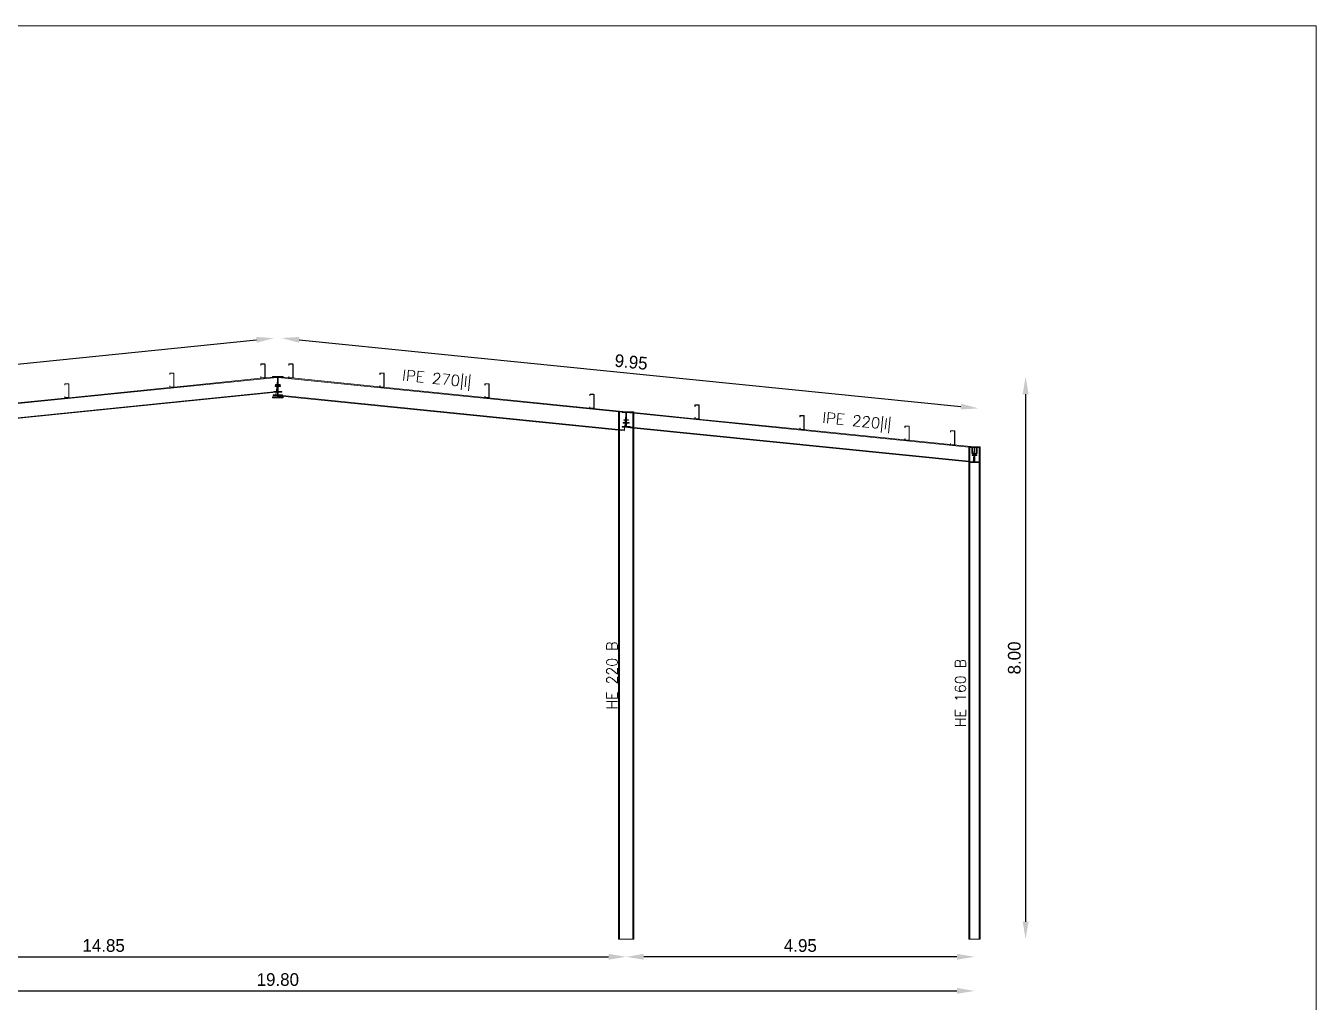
# Model space of a CAD drawing. Header units: millimetres. Extents: x 0 to 149, y -64 to 103.
# Drawn here: x 11.36 to 29.7, y 7.12 to 21 of the extents above; entities that cross this region are included whole.
import ezdxf
from ezdxf.enums import TextEntityAlignment as Align

# ---------------------------------------------------------------- set-up
doc = ezdxf.new("R2010")
doc.units = ezdxf.units.MM
for name, color, linetype, lineweight in [('BARRAS_DE_ACERO', 7, 'Continuous', 9), ('COTAS', 13, 'Continuous', 9), ('RECUAD_LIMITES', 2, 'Continuous', 0), ('REFERENCIA_DE_LAS_BARRAS', 2, 'Continuous', 9)]:
    doc.layers.add(name, color=color, linetype=linetype, lineweight=lineweight)
doc.styles.add('CYPETXT', font='romans__.ttf', dxfattribs={"height": 0.2})
doc.styles.add('RomanS', font='')
doc.styles.get('RomanS').set_extended_font_data('Porsche')
doc.dimstyles.new('100-color', dxfattribs={"dimtxt": 0.18, "dimasz": 0.25, "dimexe": 0, "dimexo": 0.5, "dimgap": 0.07, "dimtad": 1, "dimzin": 4, "dimdsep": 46, "dimtxsty": 'RomanS', "dimcen": 0.1, "dimse1": 1, "dimse2": 1, "dimadec": 0, "dimazin": 0, "dimtfac": 1, "dimtix": 1, "dimtmove": 2, "dimatfit": 3, "dimfxl": 1, "dimtvp": 1.058824, "dimtolj": 1, "dimtzin": 1, "dimarcsym": 0})

# ---------------------------------------------------------------- blocks, each defined once
blk = doc.blocks.new('*D528')
at = {"layer": 'COTAS', "color": 0, "lineweight": -2, "transparency": 16777216}
blk.add_line((5.295, 7.28), (24.595, 7.28), dxfattribs=at)
at = {"layer": 'COTAS', "color": 0, "transparency": 16777216}
for points in [[(5.295, 7.322), (5.295, 7.238), (5.045, 7.28)], [(24.595, 7.322), (24.595, 7.238), (24.845, 7.28)]]:
    blk.add_solid(points, dxfattribs=at)
at = {"layer": 'Defpoints', "color": 0, "transparency": 16777216}
for p in [(5.045, 8.013), (24.845, 8.013), (24.845, 7.28)]:
    blk.add_point(p, dxfattribs=at)
at = {"layer": 'COTAS', "color": 0, "transparency": 16777216, "insert": (14.945, 7.44), "char_height": 0.18, "attachment_point": 5, "style": 'RomanS'}
blk.add_mtext('\\A1;19.80', dxfattribs=at)
blk = doc.blocks.new('*D529')
at = {"layer": 'COTAS', "color": 0, "lineweight": -2, "transparency": 16777216}
blk.add_line((25.571, 15.763), (25.571, 8.263), dxfattribs=at)
at = {"layer": 'COTAS', "color": 0, "transparency": 16777216}
for points in [[(25.529, 15.763), (25.613, 15.763), (25.571, 16.013)], [(25.529, 8.263), (25.613, 8.263), (25.571, 8.013)]]:
    blk.add_solid(points, dxfattribs=at)
at = {"layer": 'Defpoints', "color": 0, "transparency": 16777216}
for p in [(14.945, 16.013), (14.945, 8.013), (25.571, 8.013)]:
    blk.add_point(p, dxfattribs=at)
at = {"layer": 'COTAS', "color": 0, "transparency": 16777216, "insert": (25.411, 12.013), "char_height": 0.18, "attachment_point": 5, "rotation": 90, "style": 'RomanS'}
blk.add_mtext('\\A1;8.00', dxfattribs=at)
blk = doc.blocks.new('*D531')
at = {"layer": 'COTAS', "color": 0, "lineweight": -2, "transparency": 16777216}
blk.add_line((5.238, 15.585), (14.641, 16.535), dxfattribs=at)
at = {"layer": 'COTAS', "color": 0, "transparency": 16777216}
for points in [[(14.637, 16.577), (14.645, 16.494), (14.89, 16.56)], [(5.234, 15.627), (5.243, 15.544), (4.99, 15.56)]]:
    blk.add_solid(points, dxfattribs=at)
at = {"layer": 'Defpoints', "color": 0, "transparency": 16777216}
for p in [(14.89, 16.56), (14.945, 16.013), (5.045, 15.013)]:
    blk.add_point(p, dxfattribs=at)
at = {"layer": 'COTAS', "color": 0, "transparency": 16777216, "insert": (9.924, 16.219), "char_height": 0.18, "attachment_point": 5, "rotation": 5.7679, "style": 'RomanS'}
blk.add_mtext('\\A1;9.95', dxfattribs=at)
blk = doc.blocks.new('*D532')
at = {"layer": 'COTAS', "color": 0, "lineweight": -2, "transparency": 16777216}
blk.add_line((15.249, 16.536), (24.652, 15.586), dxfattribs=at)
at = {"layer": 'COTAS', "color": 0, "transparency": 16777216}
for points in [[(15.253, 16.577), (15.245, 16.494), (15, 16.561)], [(24.656, 15.628), (24.647, 15.545), (24.9, 15.561)]]:
    blk.add_solid(points, dxfattribs=at)
at = {"layer": 'Defpoints', "color": 0, "transparency": 16777216}
for p in [(14.945, 16.013), (24.9, 15.561), (24.845, 15.013)]:
    blk.add_point(p, dxfattribs=at)
at = {"layer": 'COTAS', "color": 0, "transparency": 16777216, "insert": (19.966, 16.22), "char_height": 0.18, "attachment_point": 5, "rotation": 354.2321, "style": 'RomanS'}
blk.add_mtext('\\A1;9.95', dxfattribs=at)
blk = doc.blocks.new('*D536')
at = {"layer": 'COTAS', "color": 0, "lineweight": -2, "transparency": 16777216}
blk.add_line((24.595, 7.764), (20.145, 7.764), dxfattribs=at)
at = {"layer": 'COTAS', "color": 0, "transparency": 16777216}
for points in [[(20.145, 7.806), (20.145, 7.723), (19.895, 7.764)], [(24.595, 7.806), (24.595, 7.723), (24.845, 7.764)]]:
    blk.add_solid(points, dxfattribs=at)
at = {"layer": 'Defpoints', "color": 0, "transparency": 16777216}
for p in [(19.895, 8.013), (24.845, 8.013), (19.895, 7.764)]:
    blk.add_point(p, dxfattribs=at)
at = {"layer": 'COTAS', "color": 0, "transparency": 16777216, "insert": (22.37, 7.924), "char_height": 0.18, "attachment_point": 5, "style": 'RomanS'}
blk.add_mtext('\\A1;4.95', dxfattribs=at)
blk = doc.blocks.new('*D537')
at = {"layer": 'COTAS', "color": 0, "lineweight": -2, "transparency": 16777216}
blk.add_line((5.295, 7.764), (19.645, 7.764), dxfattribs=at)
at = {"layer": 'COTAS', "color": 0, "transparency": 16777216}
for points in [[(5.295, 7.806), (5.295, 7.723), (5.045, 7.764)], [(19.645, 7.806), (19.645, 7.723), (19.895, 7.764)]]:
    blk.add_solid(points, dxfattribs=at)
at = {"layer": 'Defpoints', "color": 0, "transparency": 16777216}
for p in [(5.045, 8.013), (19.895, 8.013), (19.895, 7.764)]:
    blk.add_point(p, dxfattribs=at)
at = {"layer": 'COTAS', "color": 0, "transparency": 16777216, "insert": (12.47, 7.924), "char_height": 0.18, "attachment_point": 5, "style": 'RomanS'}
blk.add_mtext('\\A1;14.85', dxfattribs=at)

msp = doc.modelspace()

# ---------------------------------------------------------------- linework, layer by layer
at = {"layer": 'BARRAS_DE_ACERO'}
for p, q in [((14.703, 16.19), (14.704, 16.192)), ((14.703, 16.188), (14.703, 16.19)), ((14.703, 16.173), (14.703, 16.188)), ((14.705, 16.173), (14.703, 16.173)), ((14.704, 16.192), (14.705, 16.193)), ((14.707, 16.193), (14.705, 16.193)), ((14.707, 16.191), (14.706, 16.191)), ((14.758, 16.193), (14.707, 16.193)), ((14.707, 16.191), (14.758, 16.191)), ((14.76, 16.193), (14.758, 16.193)), ((14.759, 16.191), (14.758, 16.191)), ((14.76, 16.19), (14.759, 16.191)), ((14.761, 16.192), (14.76, 16.193)), ((14.76, 16.19), (14.76, 16.189)), ((14.76, 16.189), (14.761, 16.188)), ((14.762, 16.19), (14.761, 16.192)), ((14.761, 15.997), (14.761, 16.188)), ((14.762, 16.19), (14.763, 16.188)), ((14.763, 16.188), (14.763, 15.997)), ((15.101, 16.19), (15.102, 16.192)), ((15.101, 16.188), (15.101, 16.19)), ((15.101, 16.173), (15.101, 16.188)), ((15.103, 16.173), (15.101, 16.173)), ((15.102, 16.192), (15.103, 16.193)), ((15.105, 16.193), (15.103, 16.193)), ((15.103, 16.19), (15.104, 16.191)), ((15.103, 16.173), (15.103, 16.188)), ((15.104, 16.191), (15.105, 16.191)), ((15.156, 16.193), (15.105, 16.193)), ((15.105, 16.191), (15.156, 16.191)), ((15.156, 16.193), (15.158, 16.193)), ((15.156, 16.191), (15.157, 16.191)), ((15.157, 16.191), (15.158, 16.19)), ((15.158, 16.189), (15.158, 16.19)), ((15.159, 16.188), (15.158, 16.189)), ((15.159, 15.997), (15.159, 16.188)), ((15.16, 16.19), (15.161, 16.188)), ((15.161, 15.997), (15.161, 16.188)), ((14.931, 16.002), (10.05, 15.509)), ((13.409, 16.058), (13.41, 16.059)), ((13.409, 16.058), (13.409, 16.042)), ((13.409, 16.042), (13.409, 16.042)), ((13.41, 16.059), (13.411, 16.061)), ((13.412, 16.062), (13.411, 16.061)), ((13.412, 16.06), (13.411, 16.059)), ((13.411, 16.058), (13.411, 16.059)), ((13.411, 16.058), (13.411, 16.058)), ((13.411, 16.057), (13.411, 16.058)), ((13.411, 16.042), (13.412, 16.042)), ((13.412, 16.062), (13.414, 16.062)), ((13.412, 16.059), (13.413, 16.06)), ((13.412, 16.06), (13.413, 16.06)), ((13.412, 16.058), (13.412, 16.059)), ((13.412, 16.057), (13.412, 16.058)), ((13.412, 16.042), (13.412, 16.057)), ((13.413, 16.06), (13.414, 16.06)), ((13.465, 16.062), (13.414, 16.062)), ((13.465, 16.06), (13.414, 16.06)), ((13.464, 16.06), (13.414, 16.06)), ((13.465, 16.06), (13.464, 16.06)), ((13.465, 16.06), (13.466, 16.06)), ((13.465, 16.06), (13.466, 16.059)), ((13.467, 16.059), (13.466, 16.06)), ((13.466, 16.06), (13.466, 16.06)), ((13.466, 16.059), (13.467, 16.058)), ((13.467, 16.059), (13.467, 16.058)), ((13.467, 16.058), (13.467, 15.867)), ((13.467, 16.058), (13.467, 16.057)), ((13.467, 16.058), (13.467, 16.058)), ((13.467, 16.057), (13.467, 15.867)), ((13.469, 16.057), (13.469, 16.058)), ((13.469, 16.057), (13.469, 16.057)), ((13.469, 15.867), (13.469, 16.057)), ((13.469, 15.867), (13.469, 16.057)), ((14.703, 16.013), (14.705, 16.013)), ((14.703, 15.997), (14.703, 16.013)), ((14.703, 15.997), (14.703, 15.996)), ((14.703, 15.996), (14.704, 15.994)), ((14.704, 15.994), (14.705, 15.993)), ((14.705, 15.997), (14.705, 16.013)), ((14.705, 15.996), (14.705, 15.997)), ((14.705, 15.996), (14.705, 15.996)), ((14.705, 15.993), (14.707, 15.993)), ((14.707, 15.995), (14.758, 15.995)), ((14.707, 15.993), (14.746, 15.993)), ((14.746, 15.993), (14.758, 15.993)), ((14.758, 15.995), (14.759, 15.995)), ((14.758, 15.993), (14.76, 15.993)), ((14.759, 15.995), (14.76, 15.996)), ((14.76, 15.996), (14.761, 15.997)), ((14.76, 15.996), (14.76, 15.996)), ((14.76, 15.993), (14.761, 15.994)), ((14.761, 15.994), (14.762, 15.996)), ((14.761, 15.994), (14.761, 15.994)), ((14.762, 15.996), (14.763, 15.997)), ((14.87, 16.013), (14.877, 16.013)), ((14.87, 16.013), (14.87, 16.005)), ((14.87, 16.002), (14.931, 16.002)), ((14.877, 16.013), (14.89, 16.013)), ((14.89, 16.013), (14.909, 16.013)), ((14.909, 16.013), (14.909, 16.009)), ((14.945, 16.013), (14.909, 16.013)), ((14.943, 16.006), (14.943, 16.004)), ((14.943, 16.004), (14.943, 16.004)), ((14.943, 15.902), (14.943, 16.004)), ((14.945, 16.013), (14.982, 16.013)), ((14.947, 16.006), (14.947, 16.004)), ((14.956, 16.006), (14.947, 16.006)), ((14.947, 16.003), (14.947, 16.004)), ((14.947, 16.003), (14.947, 15.966)), ((14.947, 15.899), (14.947, 15.966)), ((14.948, 15.971), (14.948, 16.004)), ((14.948, 16.004), (15, 16.004)), ((14.948, 15.971), (14.948, 15.899)), ((14.951, 16.002), (14.949, 16.002)), ((14.951, 16.002), (19.795, 15.513)), ((15.02, 16.002), (14.951, 16.002)), ((14.982, 16.009), (14.982, 16.013)), ((15, 16.013), (14.982, 16.013)), ((15, 16.004), (15, 16.013)), ((15, 16.013), (15.02, 16.013)), ((15.02, 16.005), (15.02, 16.013)), ((15.02, 16.002), (15.02, 16.005)), ((15.02, 16.005), (15.101, 15.997)), ((15.101, 16.013), (15.101, 15.997)), ((15.103, 16.013), (15.101, 16.013)), ((15.101, 15.997), (15.101, 15.997)), ((15.101, 15.997), (15.101, 15.996)), ((15.102, 15.994), (15.101, 15.996)), ((15.102, 15.994), (15.103, 15.993)), ((15.103, 15.997), (15.103, 16.013)), ((15.103, 15.996), (15.103, 15.997)), ((15.104, 15.995), (15.103, 15.996)), ((15.103, 15.996), (15.103, 15.996)), ((15.104, 15.995), (15.105, 15.995)), ((15.124, 15.995), (15.105, 15.995)), ((15.156, 15.995), (15.124, 15.995)), ((15.156, 15.995), (15.157, 15.995)), ((15.156, 15.993), (15.158, 15.993)), ((15.157, 15.995), (15.158, 15.996)), ((15.159, 15.997), (15.158, 15.996)), ((15.158, 15.996), (15.158, 15.996)), ((16.395, 16.061), (16.394, 16.059)), ((16.394, 16.058), (16.394, 16.059)), ((16.394, 16.042), (16.394, 16.058)), ((16.394, 16.042), (16.394, 16.042)), ((16.394, 16.042), (16.396, 16.042)), ((16.395, 16.061), (16.397, 16.062)), ((16.397, 16.06), (16.396, 16.059)), ((16.396, 16.057), (16.396, 16.058)), ((16.396, 16.042), (16.396, 16.057)), ((16.397, 16.042), (16.396, 16.042)), ((16.397, 16.062), (16.398, 16.062)), ((16.397, 16.059), (16.398, 16.06)), ((16.397, 16.06), (16.398, 16.06)), ((16.397, 16.059), (16.397, 16.058)), ((16.397, 16.057), (16.397, 16.058)), ((16.397, 16.042), (16.397, 16.057)), ((16.449, 16.062), (16.398, 16.062)), ((16.399, 16.06), (16.398, 16.06)), ((16.399, 16.06), (16.398, 16.06)), ((16.398, 16.06), (16.398, 16.06)), ((16.399, 16.06), (16.449, 16.06)), ((16.449, 16.06), (16.399, 16.06)), ((16.449, 16.062), (16.451, 16.062)), ((16.45, 16.06), (16.449, 16.06)), ((16.451, 16.059), (16.45, 16.06)), ((16.453, 16.061), (16.451, 16.062)), ((16.451, 16.058), (16.451, 16.059)), ((16.451, 16.058), (16.452, 16.057)), ((16.452, 16.058), (16.452, 16.059)), ((16.452, 15.867), (16.452, 16.058)), ((16.452, 16.058), (16.452, 16.058)), ((16.452, 15.867), (16.452, 16.057)), ((16.454, 16.059), (16.453, 16.061)), ((16.454, 16.058), (16.454, 16.059)), ((16.454, 16.058), (16.454, 16.057)), ((16.454, 15.867), (16.454, 16.057)), ((14.89, 15.796), (10.006, 15.302)), ((11.917, 15.909), (11.918, 15.91)), ((11.917, 15.909), (11.917, 15.907)), ((11.917, 15.891), (11.917, 15.907)), ((11.919, 15.891), (11.917, 15.891)), ((11.918, 15.91), (11.92, 15.911)), ((11.92, 15.909), (11.919, 15.909)), ((11.919, 15.909), (11.919, 15.908)), ((11.919, 15.908), (11.919, 15.907)), ((11.919, 15.891), (11.919, 15.907)), ((11.919, 15.891), (11.919, 15.891)), ((11.92, 15.911), (11.921, 15.911)), ((11.92, 15.908), (11.921, 15.909)), ((11.92, 15.909), (11.921, 15.909)), ((11.921, 15.911), (11.972, 15.911)), ((11.972, 15.909), (11.921, 15.909)), ((11.922, 15.909), (11.921, 15.909)), ((11.972, 15.909), (11.922, 15.909)), ((11.972, 15.911), (11.974, 15.911)), ((11.973, 15.909), (11.972, 15.909)), ((11.973, 15.909), (11.972, 15.909)), ((11.973, 15.909), (11.974, 15.908)), ((11.974, 15.909), (11.973, 15.909)), ((11.975, 15.908), (11.974, 15.909)), ((11.974, 15.908), (11.974, 15.907)), ((11.975, 15.907), (11.975, 15.908)), ((11.975, 15.716), (11.975, 15.907)), ((11.977, 15.907), (11.976, 15.909)), ((11.977, 15.907), (11.977, 15.907)), ((11.977, 15.907), (11.977, 15.716)), ((11.977, 15.906), (11.977, 15.907)), ((11.977, 15.716), (11.977, 15.906)), ((13.409, 15.867), (13.409, 15.882)), ((13.409, 15.882), (13.409, 15.882)), ((13.411, 15.882), (13.409, 15.882)), ((13.409, 15.867), (13.41, 15.865)), ((13.411, 15.864), (13.41, 15.865)), ((13.411, 15.882), (13.411, 15.867)), ((13.411, 15.882), (13.412, 15.882)), ((13.411, 15.867), (13.411, 15.866)), ((13.411, 15.867), (13.411, 15.867)), ((13.411, 15.867), (13.411, 15.867)), ((13.411, 15.866), (13.412, 15.865)), ((13.412, 15.863), (13.411, 15.864)), ((13.412, 15.867), (13.412, 15.882)), ((13.412, 15.866), (13.412, 15.867)), ((13.412, 15.865), (13.412, 15.866)), ((13.412, 15.865), (13.413, 15.865)), ((13.412, 15.865), (13.413, 15.864)), ((13.412, 15.863), (13.414, 15.862)), ((13.413, 15.865), (13.414, 15.865)), ((13.413, 15.864), (13.414, 15.864)), ((13.464, 15.865), (13.414, 15.865)), ((13.414, 15.864), (13.414, 15.864)), ((13.414, 15.864), (13.414, 15.864)), ((13.414, 15.864), (13.465, 15.864)), ((13.414, 15.862), (13.453, 15.862)), ((13.465, 15.862), (13.453, 15.862)), ((13.465, 15.865), (13.464, 15.865)), ((13.466, 15.865), (13.465, 15.865)), ((13.465, 15.864), (13.466, 15.864)), ((13.465, 15.862), (13.466, 15.863)), ((13.467, 15.866), (13.466, 15.865)), ((13.466, 15.865), (13.467, 15.866)), ((13.466, 15.864), (13.466, 15.865)), ((13.468, 15.864), (13.466, 15.863)), ((13.467, 15.866), (13.467, 15.867)), ((13.467, 15.867), (13.467, 15.866)), ((13.468, 15.864), (13.468, 15.864)), ((13.469, 15.867), (13.469, 15.867)), ((13.469, 15.867), (13.469, 15.867)), ((13.469, 15.865), (13.469, 15.867)), ((14.89, 15.796), (14.89, 15.802)), ((14.924, 15.802), (14.89, 15.802)), ((14.932, 15.88), (14.909, 15.88)), ((14.909, 15.88), (14.909, 15.873)), ((14.909, 15.873), (14.931, 15.873)), ((14.913, 15.893), (14.913, 15.899)), ((14.913, 15.893), (14.933, 15.893)), ((14.922, 15.79), (14.919, 15.754)), ((14.941, 15.793), (14.923, 15.793)), ((14.931, 15.873), (14.924, 15.802)), ((14.941, 15.802), (14.924, 15.802)), ((14.933, 15.893), (14.932, 15.88)), ((14.941, 15.88), (14.932, 15.88)), ((14.933, 15.893), (14.941, 15.893)), ((14.934, 15.899), (14.941, 15.899)), ((14.941, 15.893), (14.941, 15.893)), ((14.942, 15.88), (14.941, 15.88)), ((14.942, 15.873), (14.941, 15.873)), ((14.942, 15.802), (14.941, 15.802)), ((14.941, 15.792), (14.941, 15.793)), ((14.949, 15.793), (14.941, 15.793)), ((14.941, 15.753), (14.941, 15.792)), ((14.943, 15.899), (14.942, 15.899)), ((14.942, 15.88), (14.942, 15.88)), ((14.942, 15.873), (14.942, 15.873)), ((14.943, 15.902), (14.943, 15.899)), ((14.943, 15.899), (14.943, 15.893)), ((14.943, 15.899), (14.943, 15.899)), ((14.948, 15.873), (14.946, 15.873)), ((14.947, 15.88), (14.947, 15.893)), ((14.947, 15.88), (14.948, 15.88)), ((14.949, 15.893), (14.948, 15.893)), ((14.948, 15.88), (14.949, 15.88)), ((14.948, 15.88), (14.948, 15.88)), ((14.948, 15.873), (14.949, 15.873)), ((14.949, 15.893), (14.977, 15.893)), ((14.949, 15.88), (14.949, 15.893)), ((14.949, 15.88), (14.952, 15.88)), ((14.949, 15.802), (14.949, 15.873)), ((14.949, 15.873), (14.959, 15.873)), ((14.952, 15.88), (14.982, 15.88)), ((14.977, 15.899), (14.955, 15.899)), ((15, 15.802), (14.956, 15.802)), ((14.982, 15.873), (14.959, 15.873)), ((14.977, 15.899), (14.977, 15.893)), ((14.982, 15.88), (14.982, 15.873)), ((15, 15.802), (15, 15.793)), ((16.394, 15.882), (16.394, 15.882)), ((16.394, 15.882), (16.394, 15.867)), ((16.394, 15.865), (16.394, 15.867)), ((16.395, 15.864), (16.394, 15.865)), ((16.395, 15.864), (16.397, 15.863)), ((16.397, 15.882), (16.396, 15.882)), ((16.396, 15.867), (16.396, 15.866)), ((16.396, 15.867), (16.396, 15.867)), ((16.396, 15.867), (16.396, 15.867)), ((16.396, 15.866), (16.396, 15.866)), ((16.397, 15.865), (16.396, 15.866)), ((16.397, 15.867), (16.397, 15.882)), ((16.397, 15.866), (16.397, 15.866)), ((16.397, 15.865), (16.397, 15.866)), ((16.398, 15.864), (16.397, 15.865)), ((16.398, 15.865), (16.397, 15.865)), ((16.397, 15.863), (16.398, 15.862)), ((16.398, 15.865), (16.399, 15.865)), ((16.398, 15.862), (16.437, 15.862)), ((16.399, 15.865), (16.413, 15.865)), ((16.399, 15.864), (16.41, 15.864)), ((16.418, 15.864), (16.41, 15.864)), ((16.449, 15.865), (16.413, 15.865)), ((16.449, 15.864), (16.418, 15.864)), ((16.45, 15.865), (16.449, 15.865)), ((16.449, 15.864), (16.449, 15.864)), ((16.45, 15.864), (16.449, 15.864)), ((16.45, 15.865), (16.451, 15.865)), ((16.451, 15.865), (16.45, 15.864)), ((16.451, 15.866), (16.452, 15.867)), ((16.451, 15.866), (16.451, 15.865)), ((16.451, 15.865), (16.452, 15.866)), ((16.453, 15.864), (16.451, 15.863)), ((16.452, 15.867), (16.452, 15.866)), ((16.454, 15.865), (16.453, 15.864)), ((16.454, 15.867), (16.454, 15.867)), ((16.454, 15.867), (16.454, 15.867)), ((16.454, 15.867), (16.454, 15.865)), ((17.886, 15.907), (17.887, 15.909)), ((17.886, 15.891), (17.886, 15.907)), ((17.888, 15.891), (17.886, 15.891)), ((17.887, 15.909), (17.888, 15.91)), ((17.888, 15.91), (17.889, 15.911)), ((17.888, 15.907), (17.889, 15.908)), ((17.888, 15.907), (17.888, 15.891)), ((17.889, 15.891), (17.888, 15.891)), ((17.889, 15.911), (17.891, 15.911)), ((17.889, 15.909), (17.89, 15.909)), ((17.889, 15.909), (17.889, 15.908)), ((17.89, 15.909), (17.891, 15.909)), ((17.89, 15.908), (17.89, 15.909)), ((17.89, 15.909), (17.891, 15.909)), ((17.891, 15.911), (17.942, 15.911)), ((17.891, 15.909), (17.942, 15.909)), ((17.941, 15.909), (17.891, 15.909)), ((17.941, 15.909), (17.942, 15.909)), ((17.944, 15.911), (17.942, 15.911)), ((17.942, 15.909), (17.943, 15.909)), ((17.943, 15.908), (17.942, 15.909)), ((17.944, 15.909), (17.943, 15.909)), ((17.944, 15.907), (17.943, 15.908)), ((17.945, 15.91), (17.944, 15.911)), ((17.944, 15.909), (17.944, 15.908)), ((17.944, 15.907), (17.944, 15.908)), ((17.944, 15.907), (17.944, 15.716)), ((17.944, 15.906), (17.944, 15.907)), ((17.944, 15.716), (17.944, 15.906)), ((17.946, 15.909), (17.945, 15.91)), ((17.946, 15.907), (17.946, 15.909)), ((17.946, 15.907), (17.946, 15.906)), ((17.946, 15.907), (17.946, 15.907)), ((17.946, 15.716), (17.946, 15.906)), ((11.919, 15.731), (11.917, 15.731)), ((11.917, 15.731), (11.917, 15.716)), ((11.917, 15.716), (11.917, 15.714)), ((11.917, 15.714), (11.918, 15.713)), ((11.918, 15.713), (11.92, 15.712)), ((11.919, 15.716), (11.919, 15.731)), ((11.919, 15.731), (11.919, 15.731)), ((11.919, 15.716), (11.919, 15.731)), ((11.919, 15.716), (11.919, 15.716)), ((11.919, 15.715), (11.919, 15.716)), ((11.919, 15.716), (11.92, 15.715)), ((11.919, 15.714), (11.919, 15.715)), ((11.92, 15.714), (11.919, 15.714)), ((11.921, 15.714), (11.92, 15.715)), ((11.92, 15.714), (11.921, 15.713)), ((11.92, 15.712), (11.921, 15.711)), ((11.921, 15.714), (11.922, 15.714)), ((11.972, 15.713), (11.921, 15.713)), ((11.921, 15.711), (11.96, 15.711)), ((11.972, 15.714), (11.922, 15.714)), ((11.96, 15.711), (11.972, 15.711)), ((11.973, 15.714), (11.972, 15.713)), ((11.972, 15.714), (11.973, 15.714)), ((11.972, 15.711), (11.974, 15.712)), ((11.974, 15.715), (11.973, 15.714)), ((11.974, 15.716), (11.974, 15.716)), ((11.974, 15.715), (11.974, 15.716)), ((11.974, 15.712), (11.975, 15.713)), ((11.975, 15.715), (11.975, 15.716)), ((11.976, 15.714), (11.977, 15.716)), ((11.976, 15.714), (11.976, 15.713)), ((11.977, 15.716), (11.977, 15.716)), ((11.977, 15.716), (11.977, 15.716)), ((14.87, 15.724), (14.87, 15.713)), ((14.941, 15.724), (14.87, 15.724)), ((14.87, 15.713), (15.02, 15.713)), ((14.877, 15.753), (14.877, 15.743)), ((14.877, 15.753), (14.919, 15.753)), ((14.877, 15.743), (14.931, 15.743)), ((14.919, 15.753), (14.919, 15.754)), ((14.93, 15.753), (14.932, 15.753)), ((14.941, 15.743), (14.931, 15.743)), ((14.941, 15.753), (14.932, 15.753)), ((14.941, 15.753), (14.941, 15.752)), ((14.941, 15.752), (14.941, 15.752)), ((14.941, 15.743), (14.941, 15.752)), ((14.941, 15.742), (14.941, 15.743)), ((14.949, 15.753), (14.949, 15.752)), ((14.949, 15.753), (15.012, 15.753)), ((15.012, 15.743), (14.949, 15.743)), ((14.949, 15.741), (14.949, 15.743)), ((14.949, 15.741), (14.949, 15.724)), ((19.785, 15.253), (14.949, 15.741)), ((15.02, 15.724), (14.949, 15.724)), ((15.012, 15.753), (15.012, 15.745)), ((15.012, 15.743), (15.012, 15.745)), ((15.02, 15.713), (15.02, 15.724)), ((17.886, 15.731), (17.888, 15.731)), ((17.886, 15.716), (17.887, 15.714)), ((17.888, 15.713), (17.887, 15.714)), ((17.889, 15.731), (17.888, 15.731)), ((17.888, 15.716), (17.888, 15.731)), ((17.889, 15.712), (17.888, 15.713)), ((17.889, 15.731), (17.889, 15.716)), ((17.889, 15.716), (17.889, 15.716)), ((17.905, 15.714), (17.889, 15.716)), ((17.889, 15.716), (17.889, 15.716)), ((17.889, 15.716), (17.89, 15.715)), ((17.889, 15.714), (17.89, 15.714)), ((17.889, 15.712), (17.891, 15.711)), ((17.89, 15.715), (17.89, 15.714)), ((17.89, 15.714), (17.89, 15.714)), ((17.89, 15.714), (17.891, 15.714)), ((17.905, 15.714), (17.891, 15.714)), ((17.93, 15.711), (17.891, 15.711)), ((17.892, 15.713), (17.942, 15.713)), ((17.941, 15.714), (17.905, 15.714)), ((17.93, 15.711), (17.942, 15.711)), ((19.379, 15.565), (17.93, 15.711)), ((17.942, 15.714), (17.941, 15.714)), ((17.942, 15.714), (17.943, 15.715)), ((17.943, 15.714), (17.942, 15.713)), ((17.944, 15.712), (17.942, 15.711)), ((17.944, 15.716), (17.943, 15.715)), ((17.943, 15.714), (17.944, 15.714)), ((17.944, 15.716), (17.944, 15.715)), ((17.944, 15.716), (17.944, 15.716)), ((17.944, 15.714), (17.944, 15.715)), ((17.944, 15.712), (17.945, 15.713)), ((17.946, 15.714), (17.945, 15.713)), ((17.946, 15.716), (17.946, 15.714)), ((17.946, 15.716), (17.946, 15.716)), ((19.379, 15.758), (19.38, 15.759)), ((19.379, 15.756), (19.379, 15.758)), ((19.382, 15.76), (19.38, 15.759)), ((19.382, 15.758), (19.381, 15.757)), ((19.381, 15.756), (19.381, 15.757)), ((19.381, 15.757), (19.381, 15.756)), ((19.381, 15.756), (19.381, 15.741)), ((19.381, 15.741), (19.381, 15.741)), ((19.382, 15.76), (19.383, 15.761)), ((19.382, 15.759), (19.383, 15.759)), ((19.382, 15.758), (19.382, 15.759)), ((19.383, 15.758), (19.382, 15.758)), ((19.381, 15.757), (19.382, 15.758)), ((19.383, 15.761), (19.434, 15.761)), ((19.434, 15.759), (19.383, 15.759)), ((19.383, 15.758), (19.384, 15.758)), ((19.384, 15.758), (19.434, 15.758)), ((19.434, 15.761), (19.436, 15.76)), ((19.434, 15.759), (19.435, 15.759)), ((19.436, 15.758), (19.435, 15.759)), ((19.436, 15.76), (19.437, 15.759)), ((19.436, 15.757), (19.436, 15.758)), ((19.436, 15.758), (19.437, 15.757)), ((19.436, 15.757), (19.436, 15.756)), ((19.436, 15.566), (19.436, 15.756)), ((19.438, 15.758), (19.437, 15.759)), ((19.437, 15.757), (19.437, 15.756)), ((19.437, 15.565), (19.437, 15.756)), ((19.438, 15.758), (19.439, 15.756)), ((19.439, 15.756), (19.439, 15.566)), ((19.439, 15.756), (19.439, 15.756)), ((19.439, 15.756), (19.439, 15.756)), ((20.871, 15.606), (20.872, 15.607)), ((20.871, 15.59), (20.871, 15.606)), ((20.871, 15.59), (20.873, 15.59)), ((20.872, 15.607), (20.873, 15.609)), ((20.873, 15.609), (20.874, 15.61)), ((20.876, 15.61), (20.874, 15.61)), ((20.875, 15.608), (20.874, 15.607)), ((20.875, 15.607), (20.874, 15.607)), ((20.874, 15.607), (20.874, 15.606)), ((20.874, 15.605), (20.874, 15.606)), ((20.874, 15.605), (20.874, 15.59)), ((20.876, 15.608), (20.875, 15.607)), ((20.875, 15.608), (20.876, 15.608)), ((20.876, 15.61), (20.927, 15.61)), ((20.876, 15.608), (20.926, 15.608)), ((20.927, 15.608), (20.876, 15.608)), ((20.927, 15.607), (20.926, 15.608)), ((20.928, 15.61), (20.927, 15.61)), ((20.928, 15.608), (20.927, 15.608)), ((20.928, 15.607), (20.927, 15.607)), ((20.93, 15.609), (20.928, 15.61)), ((20.928, 15.608), (20.928, 15.607)), ((20.929, 15.606), (20.928, 15.607)), ((20.929, 15.606), (20.928, 15.607)), ((20.929, 15.605), (20.929, 15.606)), ((20.929, 15.415), (20.929, 15.605)), ((20.931, 15.607), (20.93, 15.609)), ((20.931, 15.607), (20.931, 15.606)), ((20.931, 15.605), (20.931, 15.606)), ((19.379, 15.581), (19.381, 15.581)), ((19.379, 15.565), (19.379, 15.581)), ((19.379, 15.565), (19.379, 15.564)), ((19.379, 15.565), (19.379, 15.565)), ((19.38, 15.562), (19.379, 15.564)), ((19.382, 15.561), (19.38, 15.562)), ((19.381, 15.581), (19.381, 15.566)), ((19.381, 15.581), (19.381, 15.581)), ((19.381, 15.581), (19.381, 15.565)), ((19.381, 15.565), (19.381, 15.566)), ((19.381, 15.565), (19.381, 15.565)), ((19.381, 15.565), (19.397, 15.563)), ((19.381, 15.564), (19.382, 15.563)), ((19.381, 15.565), (19.382, 15.564)), ((19.383, 15.563), (19.382, 15.564)), ((19.382, 15.563), (19.382, 15.563)), ((19.382, 15.561), (19.383, 15.561)), ((19.384, 15.563), (19.383, 15.563)), ((19.383, 15.561), (19.422, 15.561)), ((19.434, 15.563), (19.384, 15.563)), ((19.397, 15.563), (19.384, 15.563)), ((19.397, 15.563), (19.434, 15.563)), ((19.422, 15.561), (19.434, 15.561)), ((19.435, 15.563), (19.434, 15.563)), ((19.435, 15.563), (19.434, 15.563)), ((19.436, 15.561), (19.434, 15.561)), ((19.436, 15.564), (19.435, 15.563)), ((19.436, 15.563), (19.435, 15.563)), ((19.436, 15.566), (19.436, 15.565)), ((19.436, 15.564), (19.436, 15.565)), ((19.436, 15.563), (19.437, 15.564)), ((19.436, 15.561), (19.437, 15.562)), ((19.437, 15.564), (19.437, 15.565)), ((19.437, 15.562), (19.438, 15.564)), ((19.439, 15.565), (19.438, 15.564)), ((19.439, 15.565), (19.439, 15.566)), ((19.785, 15.263), (19.785, 15.513)), ((19.785, 15.513), (19.795, 15.513)), ((19.801, 15.513), (19.795, 15.513)), ((19.801, 15.512), (19.801, 15.513)), ((19.801, 15.512), (19.84, 15.508)), ((19.801, 15.512), (19.801, 15.261)), ((19.84, 15.513), (19.84, 15.508)), ((19.854, 15.513), (19.84, 15.513)), ((19.84, 15.504), (19.84, 15.508)), ((19.84, 15.504), (19.887, 15.504)), ((19.854, 15.513), (19.854, 15.507)), ((19.854, 15.507), (19.854, 15.506)), ((19.854, 15.507), (19.854, 15.507)), ((19.854, 15.506), (19.867, 15.506)), ((19.892, 15.506), (19.867, 15.506)), ((19.887, 15.504), (19.892, 15.504)), ((19.892, 15.506), (19.892, 15.488)), ((19.892, 15.484), (19.892, 15.503)), ((19.892, 15.409), (19.892, 15.488)), ((19.892, 15.409), (19.892, 15.409)), ((19.892, 15.409), (19.892, 15.408)), ((19.892, 15.399), (19.892, 15.408)), ((19.898, 15.506), (19.936, 15.506)), ((19.898, 15.504), (19.898, 15.503)), ((19.95, 15.504), (19.898, 15.504)), ((19.898, 15.503), (19.989, 15.494)), ((19.898, 15.503), (19.898, 15.399)), ((19.95, 15.513), (19.936, 15.513)), ((19.936, 15.506), (19.936, 15.509)), ((19.95, 15.513), (19.95, 15.507)), ((19.989, 15.513), (19.95, 15.513)), ((19.95, 15.507), (19.989, 15.503)), ((19.95, 15.507), (19.95, 15.504)), ((19.989, 15.503), (19.989, 15.513)), ((20.005, 15.513), (19.989, 15.513)), ((19.989, 15.503), (19.989, 15.494)), ((19.989, 15.292), (19.989, 15.494)), ((20.005, 15.502), (20.005, 15.513)), ((20.005, 15.493), (20.005, 15.502)), ((20.005, 15.493), (24.765, 15.012)), ((20.005, 15.29), (20.005, 15.493)), ((20.871, 15.415), (20.871, 15.43)), ((20.873, 15.43), (20.871, 15.43)), ((20.872, 15.413), (20.871, 15.414)), ((20.873, 15.415), (20.873, 15.43)), ((20.874, 15.43), (20.873, 15.43)), ((20.873, 15.414), (20.873, 15.415)), ((20.873, 15.414), (20.873, 15.414)), ((20.874, 15.43), (20.874, 15.415)), ((20.874, 15.414), (20.874, 15.415)), ((20.874, 15.414), (20.874, 15.414)), ((20.89, 15.413), (20.874, 15.414)), ((20.874, 15.413), (20.874, 15.414)), ((20.874, 15.413), (20.875, 15.413)), ((20.876, 15.41), (20.874, 15.41)), ((20.876, 15.413), (20.875, 15.413)), ((20.876, 15.413), (20.89, 15.413)), ((20.915, 15.41), (20.876, 15.41)), ((20.877, 15.412), (20.927, 15.412)), ((20.915, 15.41), (22.364, 15.264)), ((20.927, 15.413), (20.928, 15.413)), ((20.929, 15.414), (20.928, 15.413)), ((20.929, 15.414), (20.928, 15.413)), ((20.928, 15.41), (20.93, 15.411)), ((20.929, 15.414), (20.929, 15.415)), ((20.929, 15.414), (20.929, 15.415)), ((20.93, 15.411), (20.931, 15.413)), ((20.931, 15.415), (20.931, 15.415)), ((20.931, 15.413), (20.931, 15.415)), ((22.364, 15.456), (22.365, 15.458)), ((22.364, 15.456), (22.364, 15.455)), ((22.364, 15.455), (22.364, 15.439)), ((22.366, 15.439), (22.364, 15.439)), ((22.364, 15.439), (22.364, 15.439)), ((22.366, 15.459), (22.365, 15.458)), ((22.366, 15.459), (22.368, 15.459)), ((22.366, 15.455), (22.367, 15.456)), ((22.366, 15.455), (22.366, 15.454)), ((22.366, 15.455), (22.366, 15.454)), ((22.366, 15.454), (22.366, 15.439)), ((22.368, 15.457), (22.367, 15.456)), ((22.419, 15.459), (22.368, 15.459)), ((22.419, 15.457), (22.368, 15.457)), ((22.368, 15.457), (22.369, 15.457)), ((22.368, 15.457), (22.368, 15.457)), ((22.369, 15.457), (22.419, 15.457)), ((22.419, 15.459), (22.421, 15.459)), ((22.419, 15.459), (22.419, 15.459)), ((22.419, 15.457), (22.42, 15.457)), ((22.419, 15.457), (22.419, 15.457)), ((22.42, 15.457), (22.419, 15.457)), ((22.42, 15.457), (22.421, 15.457)), ((22.42, 15.456), (22.42, 15.457)), ((22.421, 15.455), (22.42, 15.456)), ((22.422, 15.458), (22.421, 15.459)), ((22.421, 15.456), (22.421, 15.457)), ((22.421, 15.456), (22.422, 15.455)), ((22.421, 15.454), (22.421, 15.455)), ((22.421, 15.264), (22.421, 15.454)), ((22.422, 15.458), (22.423, 15.456)), ((22.422, 15.455), (22.422, 15.454)), ((22.422, 15.264), (22.422, 15.454)), ((22.423, 15.456), (22.424, 15.455)), ((22.424, 15.454), (22.424, 15.455)), ((22.424, 15.454), (22.424, 15.264)), ((19.785, 15.253), (19.785, 8.013)), ((19.801, 15.261), (19.801, 15.251)), ((19.801, 15.261), (19.869, 15.254)), ((19.868, 15.244), (19.801, 15.251)), ((19.801, 15.251), (19.801, 8.013)), ((19.84, 15.293), (19.84, 15.302)), ((19.874, 15.302), (19.84, 15.302)), ((19.873, 15.293), (19.84, 15.293)), ((19.854, 15.36), (19.88, 15.36)), ((19.854, 15.353), (19.854, 15.36)), ((19.854, 15.353), (19.879, 15.353)), ((19.863, 15.399), (19.884, 15.399)), ((19.868, 15.244), (19.869, 15.254)), ((19.869, 15.254), (19.873, 15.293)), ((19.873, 15.293), (19.884, 15.293)), ((19.874, 15.303), (19.884, 15.302)), ((19.892, 15.353), (19.879, 15.353)), ((19.883, 15.393), (19.892, 15.393)), ((19.892, 15.399), (19.884, 15.399)), ((19.892, 15.302), (19.884, 15.302)), ((19.989, 15.282), (19.884, 15.293)), ((19.884, 15.293), (19.95, 15.293)), ((19.892, 15.399), (19.892, 15.399)), ((19.892, 15.399), (19.892, 15.393)), ((19.892, 15.36), (19.892, 15.393)), ((19.892, 15.36), (19.892, 15.36)), ((19.897, 15.353), (19.898, 15.353)), ((19.898, 15.399), (19.927, 15.399)), ((19.898, 15.399), (19.898, 15.399)), ((19.898, 15.393), (19.898, 15.399)), ((19.898, 15.393), (19.898, 15.36)), ((19.898, 15.393), (19.898, 15.393)), ((19.898, 15.393), (19.898, 15.36)), ((19.898, 15.36), (19.898, 15.36)), ((19.936, 15.36), (19.898, 15.36)), ((19.898, 15.353), (19.936, 15.353)), ((19.898, 15.302), (19.898, 15.353)), ((19.95, 15.302), (19.898, 15.302)), ((19.936, 15.36), (19.936, 15.353)), ((19.95, 15.302), (19.95, 15.296)), ((19.95, 15.293), (19.95, 15.296)), ((19.989, 15.292), (19.95, 15.296)), ((19.989, 15.282), (19.989, 15.292)), ((19.989, 8.013), (19.989, 15.282)), ((20.005, 15.281), (20.005, 15.29)), ((20.005, 8.013), (20.005, 15.281)), ((24.765, 14.8), (20.005, 15.281)), ((22.364, 15.279), (22.366, 15.279)), ((22.364, 15.279), (22.364, 15.264)), ((22.364, 15.264), (22.364, 15.264)), ((22.364, 15.264), (22.364, 15.262)), ((22.364, 15.262), (22.365, 15.261)), ((22.366, 15.26), (22.365, 15.261)), ((22.366, 15.279), (22.366, 15.264)), ((22.366, 15.279), (22.366, 15.279)), ((22.366, 15.263), (22.367, 15.262)), ((22.366, 15.263), (22.366, 15.263)), ((22.366, 15.263), (22.366, 15.262)), ((22.367, 15.261), (22.366, 15.262)), ((22.366, 15.26), (22.368, 15.259)), ((22.367, 15.262), (22.368, 15.262)), ((22.367, 15.261), (22.368, 15.261)), ((22.368, 15.262), (22.369, 15.262)), ((22.369, 15.261), (22.368, 15.261)), ((22.407, 15.259), (22.368, 15.259)), ((22.382, 15.262), (22.369, 15.262)), ((22.369, 15.261), (22.369, 15.261)), ((22.369, 15.261), (22.387, 15.261)), ((22.382, 15.262), (22.419, 15.262)), ((22.387, 15.261), (22.419, 15.261)), ((22.419, 15.262), (22.42, 15.262)), ((22.42, 15.261), (22.419, 15.261)), ((22.42, 15.262), (22.421, 15.263)), ((22.42, 15.261), (22.421, 15.262)), ((22.42, 15.262), (22.42, 15.262)), ((22.422, 15.264), (22.421, 15.263)), ((22.421, 15.263), (22.421, 15.264)), ((22.421, 15.262), (22.421, 15.263)), ((22.421, 15.263), (22.421, 15.263)), ((22.422, 15.264), (22.422, 15.264)), ((22.424, 15.264), (22.423, 15.262)), ((22.424, 15.264), (22.424, 15.264)), ((22.424, 15.264), (22.424, 15.264)), ((23.857, 15.307), (23.856, 15.306)), ((23.856, 15.306), (23.856, 15.304)), ((23.856, 15.289), (23.856, 15.304)), ((23.856, 15.289), (23.858, 15.289)), ((23.857, 15.307), (23.859, 15.308)), ((23.859, 15.306), (23.858, 15.305)), ((23.858, 15.304), (23.858, 15.305)), ((23.858, 15.289), (23.858, 15.304)), ((23.859, 15.308), (23.861, 15.309)), ((23.859, 15.306), (23.86, 15.306)), ((23.912, 15.309), (23.861, 15.309)), ((23.913, 15.308), (23.912, 15.309)), ((23.912, 15.306), (23.913, 15.306)), ((23.913, 15.308), (23.915, 15.307)), ((23.914, 15.304), (23.914, 15.113)), ((24.504, 15.242), (24.503, 15.24)), ((24.503, 15.24), (24.503, 15.239)), ((24.503, 15.239), (24.503, 15.223)), ((24.503, 15.223), (24.505, 15.223)), ((24.504, 15.242), (24.506, 15.243)), ((24.505, 15.24), (24.506, 15.24)), ((24.505, 15.24), (24.505, 15.239)), ((24.505, 15.239), (24.505, 15.223)), ((24.508, 15.243), (24.506, 15.243)), ((24.506, 15.24), (24.507, 15.241)), ((24.507, 15.241), (24.508, 15.241)), ((24.559, 15.243), (24.508, 15.243)), ((24.508, 15.241), (24.559, 15.241)), ((24.56, 15.243), (24.559, 15.243)), ((24.559, 15.241), (24.56, 15.241)), ((24.56, 15.243), (24.562, 15.242)), ((24.56, 15.241), (24.56, 15.24)), ((24.56, 15.24), (24.561, 15.24)), ((24.561, 15.24), (24.561, 15.239)), ((24.561, 15.048), (24.561, 15.239)), ((24.563, 15.24), (24.562, 15.242)), ((24.563, 15.24), (24.563, 15.239)), ((24.563, 15.239), (24.563, 15.048)), ((23.856, 15.113), (23.856, 15.129)), ((23.856, 15.129), (23.858, 15.129)), ((23.856, 15.113), (23.856, 15.111)), ((23.856, 15.113), (23.856, 15.113)), ((23.856, 15.111), (23.857, 15.11)), ((23.859, 15.109), (23.857, 15.11)), ((23.858, 15.113), (23.858, 15.129)), ((23.858, 15.113), (23.858, 15.112)), ((23.858, 15.112), (23.859, 15.111)), ((23.861, 15.109), (23.859, 15.109)), ((23.861, 15.111), (23.88, 15.111)), ((23.9, 15.109), (23.861, 15.109)), ((23.88, 15.111), (23.912, 15.111)), ((23.912, 15.109), (23.9, 15.109)), ((24.503, 15.048), (23.9, 15.109)), ((23.912, 15.111), (23.912, 15.111)), ((23.912, 15.111), (23.913, 15.111)), ((23.913, 15.109), (23.912, 15.109)), ((23.913, 15.111), (23.914, 15.112)), ((23.914, 15.113), (23.914, 15.112)), ((23.916, 15.113), (23.916, 15.111)), ((24.503, 15.063), (24.505, 15.063)), ((24.503, 15.063), (24.503, 15.048)), ((24.503, 15.048), (24.503, 15.048)), ((24.503, 15.048), (24.503, 15.046)), ((24.503, 15.046), (24.504, 15.044)), ((24.504, 15.044), (24.506, 15.043)), ((24.505, 15.063), (24.505, 15.048)), ((24.505, 15.047), (24.505, 15.048)), ((24.505, 15.047), (24.527, 15.045)), ((24.505, 15.047), (24.506, 15.046)), ((24.505, 15.047), (24.505, 15.047)), ((24.507, 15.045), (24.506, 15.046)), ((24.508, 15.043), (24.506, 15.043)), ((24.508, 15.045), (24.507, 15.045)), ((24.508, 15.045), (24.527, 15.045)), ((24.547, 15.043), (24.508, 15.043)), ((24.559, 15.045), (24.527, 15.045)), ((24.547, 15.043), (24.845, 15.013)), ((24.559, 15.043), (24.547, 15.043)), ((24.559, 15.045), (24.56, 15.045)), ((24.559, 15.043), (24.56, 15.043)), ((24.561, 15.047), (24.56, 15.046)), ((24.56, 15.046), (24.56, 15.045)), ((24.562, 15.044), (24.56, 15.043)), ((24.561, 15.047), (24.561, 15.048)), ((24.562, 15.044), (24.563, 15.046)), ((24.563, 15.046), (24.563, 15.048)), ((24.765, 15.013), (24.778, 15.013)), ((24.765, 15.013), (24.765, 15.012)), ((24.778, 15.013), (24.778, 15.011)), ((24.778, 15.011), (24.778, 14.808)), ((24.778, 15.011), (24.79, 15.009)), ((24.813, 15.013), (24.79, 15.013)), ((24.79, 15.013), (24.79, 15.009)), ((24.79, 15.004), (24.79, 15.009)), ((24.808, 15.004), (24.79, 15.004)), ((24.808, 14.919), (24.808, 15.004)), ((24.817, 14.919), (24.808, 14.919)), ((24.813, 15.007), (24.813, 15.013)), ((24.845, 15.013), (24.813, 15.013)), ((24.816, 15.007), (24.813, 15.007)), ((24.813, 15.007), (24.813, 15.007)), ((24.813, 14.899), (24.834, 14.899)), ((24.813, 14.893), (24.813, 14.899)), ((24.813, 14.893), (24.833, 14.893)), ((24.817, 15.004), (24.842, 15.004)), ((24.817, 14.913), (24.817, 14.919)), ((24.817, 14.919), (24.835, 14.919)), ((24.835, 14.913), (24.817, 14.913)), ((24.824, 14.803), (24.833, 14.893)), ((24.842, 14.893), (24.833, 14.893)), ((24.835, 14.913), (24.834, 14.899)), ((24.834, 14.899), (24.842, 14.899)), ((24.842, 14.919), (24.835, 14.919)), ((24.835, 14.913), (24.842, 14.913)), ((24.842, 14.984), (24.842, 15.004)), ((24.842, 14.919), (24.842, 14.913)), ((24.842, 14.913), (24.842, 14.899)), ((24.842, 14.899), (24.843, 14.899)), ((24.842, 14.802), (24.842, 14.893)), ((24.842, 14.893), (24.848, 14.893)), ((24.843, 14.899), (24.843, 15.004)), ((24.847, 15.013), (24.845, 15.013)), ((24.877, 15.013), (24.847, 15.013)), ((24.847, 15.007), (24.847, 14.899)), ((24.877, 15.007), (24.847, 15.007)), ((24.848, 14.899), (24.847, 14.899)), ((24.848, 14.919), (24.848, 15.004)), ((24.848, 15.004), (24.872, 15.004)), ((24.848, 14.913), (24.848, 14.919)), ((24.872, 14.919), (24.848, 14.919)), ((24.848, 14.913), (24.872, 14.913)), ((24.872, 14.913), (24.872, 14.919)), ((24.872, 14.919), (24.883, 14.919)), ((24.883, 14.919), (24.883, 15.004)), ((24.912, 15.013), (24.9, 15.013)), ((24.912, 15.013), (24.925, 15.013)), ((24.912, 15.013), (24.912, 8.013)), ((24.925, 15.013), (24.925, 8.013)), ((24.765, 14.8), (24.765, 14.809)), ((24.765, 14.8), (24.765, 8.013)), ((24.778, 14.808), (24.824, 14.803)), ((24.778, 14.808), (24.778, 14.799)), ((24.778, 8.013), (24.778, 14.799)), ((24.79, 14.802), (24.824, 14.802)), ((24.79, 14.797), (24.79, 14.802)), ((24.9, 14.793), (24.79, 14.793)), ((24.824, 14.803), (24.824, 14.802)), ((24.842, 14.802), (24.824, 14.802)), ((24.9, 14.802), (24.9, 14.793)), ((19.801, 8.013), (19.785, 8.013)), ((19.989, 8.013), (19.801, 8.013)), ((20.005, 8.013), (19.989, 8.013)), ((24.765, 8.013), (24.778, 8.013)), ((24.912, 8.013), (24.778, 8.013)), ((24.925, 8.013), (24.912, 8.013))]:
    msp.add_line(p, q, dxfattribs=at)
for points in [[(14.705, 16.173), (14.705, 16.188), (14.705, 16.189), (14.705, 16.19), (14.706, 16.191)], [(15.103, 16.19), (15.103, 16.189), (15.103, 16.188)], [(15.158, 16.193), (15.159, 16.192), (15.16, 16.19)], [(13.411, 16.057), (13.411, 16.042), (13.409, 16.042)], [(13.413, 16.06), (13.414, 16.06), (13.414, 16.06)], [(13.465, 16.062), (13.466, 16.062), (13.468, 16.061), (13.469, 16.059), (13.469, 16.058)], [(13.469, 15.865), (13.468, 15.864), (14.746, 15.993)], [(14.705, 15.996), (14.706, 15.995), (14.707, 15.995)], [(14.87, 16.002), (14.87, 16.005), (14.761, 15.994)], [(14.89, 16.013), (14.89, 16.007), (14.89, 16.004)], [(14.89, 16.004), (14.942, 16.004), (14.942, 16.003)], [(14.909, 16.009), (14.909, 16.006), (14.943, 16.006)], [(14.941, 15.978), (14.934, 15.899), (14.913, 15.899)], [(14.931, 16.002), (14.941, 16.002), (14.941, 15.978), (14.941, 15.899), (14.941, 15.899)], [(14.942, 16.003), (14.942, 15.899), (14.941, 15.899)], [(14.949, 16.002), (14.949, 15.899), (14.955, 15.899)], [(14.956, 16.006), (14.982, 16.006), (14.982, 16.009)], [(15.103, 15.997), (15.103, 15.997), (15.124, 15.995)], [(15.103, 15.993), (15.105, 15.993), (15.144, 15.993)], [(15.156, 15.993), (15.144, 15.993), (16.394, 15.867)], [(15.161, 15.997), (15.16, 15.996), (15.159, 15.994), (15.158, 15.993)], [(16.396, 16.058), (16.396, 16.058), (16.396, 16.059)], [(16.452, 16.059), (16.451, 16.06), (16.45, 16.06), (16.449, 16.06)], [(16.454, 16.057), (16.454, 16.057), (16.454, 15.867)], [(10.05, 15.297), (14.922, 15.79), (14.923, 15.793)], [(11.92, 15.908), (11.919, 15.907), (11.919, 15.906), (11.919, 15.891)], [(11.974, 15.911), (11.975, 15.91), (11.976, 15.909)], [(11.974, 15.716), (11.974, 15.906), (11.974, 15.907)], [(13.453, 15.862), (11.976, 15.713), (11.975, 15.713)], [(14.89, 15.796), (14.89, 15.793), (14.923, 15.793)], [(14.941, 15.802), (14.941, 15.873), (14.931, 15.873)], [(14.943, 15.88), (14.943, 15.893), (14.942, 15.893), (14.941, 15.893), (14.941, 15.88)], [(14.942, 15.893), (14.942, 15.88), (14.943, 15.88)], [(14.942, 15.802), (14.942, 15.873), (14.946, 15.873)], [(14.948, 15.899), (14.947, 15.899), (14.947, 15.893)], [(14.948, 15.88), (14.948, 15.893), (14.947, 15.893)], [(14.949, 15.899), (14.948, 15.899), (14.948, 15.899)], [(14.948, 15.873), (14.948, 15.802), (14.948, 15.802)], [(14.956, 15.802), (14.949, 15.802), (14.948, 15.802)], [(15, 15.793), (14.949, 15.793), (14.949, 15.753)], [(16.396, 15.867), (16.396, 15.882), (16.394, 15.882)], [(16.394, 15.867), (16.394, 15.867), (16.394, 15.867)], [(16.397, 15.867), (16.397, 15.866), (16.413, 15.865)], [(16.398, 15.864), (16.398, 15.864), (16.399, 15.864)], [(16.451, 15.863), (16.449, 15.862), (16.437, 15.862), (17.886, 15.716)], [(17.89, 15.908), (17.889, 15.907), (17.889, 15.906), (17.889, 15.891)], [(17.946, 15.907), (17.946, 15.716), (17.946, 15.716)], [(10.484, 15.564), (10.483, 15.562), (11.96, 15.711)], [(11.973, 15.714), (11.974, 15.714), (11.975, 15.715)], [(14.919, 15.753), (14.93, 15.753), (14.919, 15.754)], [(14.941, 15.724), (14.941, 15.742), (14.931, 15.743)], [(14.949, 15.743), (14.949, 15.751), (14.949, 15.752)], [(19.785, 15.253), (19.785, 15.263), (15.012, 15.745)], [(17.886, 15.716), (17.886, 15.716), (17.886, 15.731)], [(17.889, 15.715), (17.888, 15.716), (17.888, 15.716)], [(17.889, 15.715), (17.889, 15.714), (17.889, 15.714)], [(17.89, 15.714), (17.891, 15.713), (17.892, 15.713)], [(19.381, 15.756), (19.381, 15.741), (19.379, 15.741), (19.379, 15.756)], [(19.434, 15.758), (19.435, 15.758), (19.436, 15.758)], [(19.439, 15.756), (19.439, 15.566), (19.439, 15.566)], [(20.873, 15.606), (20.873, 15.606), (20.874, 15.607)], [(20.874, 15.59), (20.873, 15.59), (20.873, 15.606)], [(20.929, 15.606), (20.929, 15.606), (20.929, 15.415)], [(20.931, 15.605), (20.931, 15.415), (20.931, 15.415)], [(20.931, 15.605), (20.931, 15.605), (20.931, 15.415)], [(19.381, 15.564), (19.381, 15.565), (19.381, 15.565)], [(19.383, 15.563), (19.382, 15.563), (19.382, 15.563)], [(19.383, 15.563), (19.383, 15.563), (19.384, 15.563)], [(19.854, 15.513), (19.895, 15.513), (19.422, 15.561)], [(19.884, 15.399), (19.892, 15.484), (19.892, 15.409)], [(19.887, 15.504), (19.892, 15.503), (19.892, 15.504)], [(19.892, 15.409), (19.892, 15.409), (19.892, 15.399)], [(19.895, 15.513), (19.936, 15.513), (19.936, 15.509)], [(19.898, 15.506), (19.898, 15.503), (19.898, 15.399)], [(20.871, 15.415), (20.871, 15.414), (20.005, 15.502)], [(20.872, 15.413), (20.873, 15.411), (20.874, 15.41)], [(20.874, 15.413), (20.874, 15.413), (20.873, 15.414)], [(20.875, 15.412), (20.875, 15.412), (20.874, 15.413)], [(20.875, 15.412), (20.876, 15.412), (20.877, 15.412)], [(20.89, 15.413), (20.926, 15.413), (20.927, 15.413)], [(20.915, 15.41), (20.927, 15.41), (20.928, 15.41)], [(20.927, 15.412), (20.928, 15.412), (20.928, 15.413)], [(22.368, 15.457), (22.367, 15.457), (22.366, 15.457)], [(22.366, 15.455), (22.366, 15.456), (22.366, 15.457)], [(22.366, 15.454), (22.366, 15.439), (22.366, 15.439)], [(22.424, 15.454), (22.424, 15.454), (22.424, 15.264)], [(19.863, 15.399), (19.863, 15.393), (19.883, 15.393)], [(19.879, 15.353), (19.874, 15.303), (19.874, 15.302), (19.884, 15.302)], [(19.883, 15.393), (19.88, 15.36), (19.892, 15.36)], [(19.892, 15.36), (19.892, 15.393), (19.892, 15.393)], [(19.892, 15.302), (19.892, 15.353), (19.897, 15.353)], [(19.898, 15.393), (19.927, 15.393), (19.927, 15.399)], [(20.005, 15.29), (24.765, 14.809), (24.765, 15.012)], [(22.366, 15.264), (22.366, 15.264), (22.366, 15.279)], [(22.366, 15.264), (22.366, 15.263), (22.366, 15.263)], [(22.382, 15.262), (22.366, 15.263), (22.366, 15.264)], [(23.856, 15.113), (22.407, 15.259), (22.419, 15.259), (22.421, 15.26)], [(22.421, 15.26), (22.422, 15.261), (22.423, 15.262)], [(23.912, 15.306), (23.912, 15.307), (23.861, 15.307), (23.86, 15.306)], [(23.914, 15.304), (23.914, 15.305), (23.913, 15.306)], [(23.915, 15.307), (23.916, 15.306), (23.916, 15.304), (23.916, 15.113)], [(23.858, 15.113), (23.858, 15.113), (23.88, 15.111)], [(23.861, 15.111), (23.86, 15.111), (23.859, 15.111)], [(23.916, 15.111), (23.915, 15.11), (23.913, 15.109)], [(24.817, 14.919), (24.817, 15.004), (24.808, 15.004)], [(24.816, 15.007), (24.843, 15.007), (24.843, 15.004)], [(24.842, 14.919), (24.842, 14.984), (24.835, 14.919)], [(24.877, 14.899), (24.848, 14.899), (24.848, 14.913)], [(24.877, 14.899), (24.877, 14.893), (24.848, 14.893)], [(24.848, 14.893), (24.848, 14.802), (24.9, 14.802)], [(24.883, 15.004), (24.872, 15.004), (24.872, 14.919)], [(24.883, 15.004), (24.9, 15.004), (24.9, 15.013), (24.877, 15.013), (24.877, 15.007)], [(24.79, 14.793), (24.79, 14.797), (24.778, 14.799)]]:
    msp.add_lwpolyline(points, dxfattribs=at)
at = {"layer": 'RECUAD_LIMITES'}
msp.add_lwpolyline([(0, 0), (29.7, 0), (29.7, 21), (0, 21), (0, 0)], close=True, dxfattribs=at)

# ---------------------------------------------------------------- texts
at = {"layer": 'REFERENCIA_DE_LAS_BARRAS', "style": 'CYPETXT'}
for s, rotation, width, p, p2 in [('IPE 270|I|', 354.2005, 0.866546, (16.706, 15.96), (17.686, 15.86)), ('IPE 220|I|', 354.2005, 0.866546, (22.675, 15.357), (23.656, 15.257)), ('HE 220 B', 90, 0.776302, (19.771, 11.279), (19.771, 12.247)), ('HE 160 B', 90, 0.776302, (24.721, 11.029), (24.721, 11.997))]:
    msp.add_text(s, height=0.1533, rotation=rotation, dxfattribs=dict(at, width=width)).set_placement(p, p2, align=Align.FIT)

# ---------------------------------------------------------------- dimensions: what is measured, and where the dimension line sits
at = {"layer": 'COTAS'}
for p1, p2, distance, picture, middle in [((5.045, 15.013), (14.945, 16.013), 0.55, '*D531', (9.924, 16.219)), ((14.945, 16.013), (24.845, 15.013), 0.551, '*D532', (19.966, 16.22))]:
    dim = msp.add_aligned_dim(p1=p1, p2=p2, distance=distance, dimstyle='100-color', dxfattribs=at)
    dim.commit()
    dim.dimension.update_dxf_attribs({"geometry": picture, "text_midpoint": middle})
dim = msp.add_linear_dim(base=(25.571, 8.013), p1=(14.945, 16.013), p2=(14.945, 8.013), angle=90, dimstyle='100-color', dxfattribs=at)
dim.commit()
dim.dimension.update_dxf_attribs({"geometry": '*D529', "text_midpoint": (25.411, 12.013)})
for base, p1, p2, picture, middle in [((19.895, 7.764), (5.045, 8.013), (19.895, 8.013), '*D537', (12.47, 7.924)), ((24.845, 7.28), (5.045, 8.013), (24.845, 8.013), '*D528', (14.945, 7.44)), ((19.895, 7.764), (24.845, 8.013), (19.895, 8.013), '*D536', (22.37, 7.924))]:
    dim = msp.add_linear_dim(base=base, p1=p1, p2=p2, dimstyle='100-color', dxfattribs=at)
    dim.commit()
    dim.dimension.update_dxf_attribs({"geometry": picture, "text_midpoint": middle})

doc.saveas('drawing.dxf')
